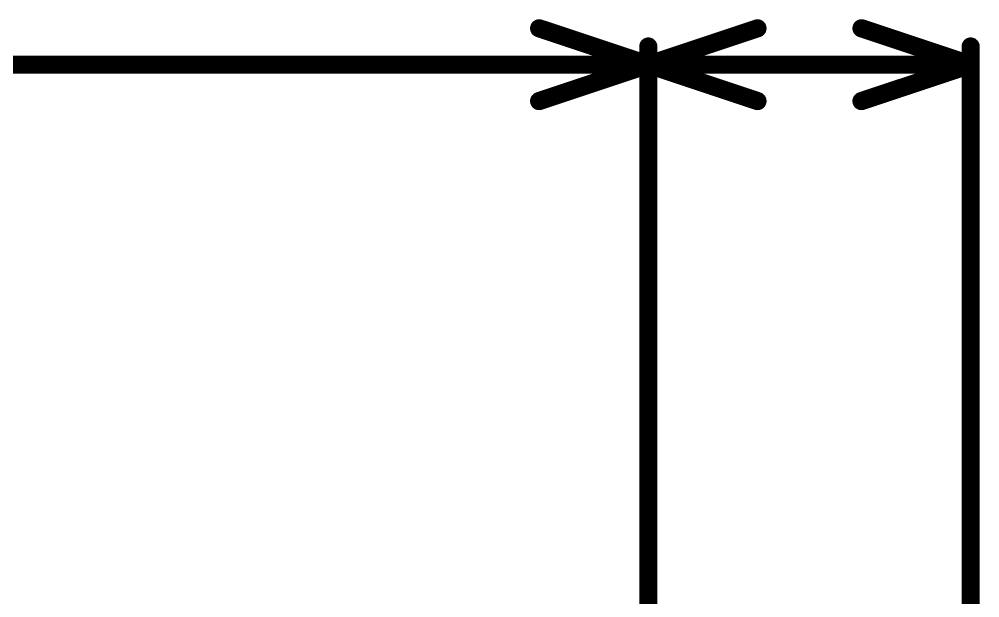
# Model space of a CAD drawing. Header units: millimetres. Extents: x 80 to 220, y 44 to 120.
# Drawn here: x 141.53 to 154.94, y 110.27 to 118.35 of the extents above; entities that cross this region are included whole.
import ezdxf

# ---------------------------------------------------------------- set-up
doc = ezdxf.new("R2010")
doc.units = ezdxf.units.MM
doc.layers.add('TopOverlay', color=2, linetype='Continuous')

msp = doc.modelspace()

# ---------------------------------------------------------------- linework, layer by layer
at = {"layer": 'TopOverlay', "const_width": 0.254}
for points in [[(148.789, 118.218), (150.313, 117.71)], [(150.313, 117.71), (151.837, 118.218)], [(153.289, 118.218), (154.813, 117.71)], [(150.313, 109.049), (150.313, 117.964)], [(150.313, 109.049), (150.313, 117.964)], [(154.813, 105.824), (154.813, 117.964)], [(124.33, 117.71), (150.313, 117.71)], [(148.789, 117.202), (150.313, 117.71)], [(150.313, 117.71), (152.563, 117.71)], [(150.313, 117.71), (151.837, 117.202)], [(152.563, 117.71), (154.813, 117.71)], [(153.289, 117.202), (154.813, 117.71)]]:
    msp.add_lwpolyline(points, dxfattribs=at)
at = {"layer": 'TopOverlay', "const_width": 0.127}
for points in [[(148.725, 118.218, 1), (148.852, 118.218, 1)], [(151.773, 118.218, 1), (151.9, 118.218, 1)], [(153.225, 118.218, 1), (153.352, 118.218, 1)], [(150.249, 117.964, 1), (150.376, 117.964, 1)], [(150.249, 117.964, 1), (150.376, 117.964, 1)], [(154.749, 117.964, 1), (154.876, 117.964, 1)], [(150.249, 117.71, 1), (150.376, 117.71, 1)], [(150.249, 117.71, 1), (150.376, 117.71, 1)], [(150.249, 117.71, 1), (150.376, 117.71, 1)], [(150.249, 117.71, 1), (150.376, 117.71, 1)], [(150.249, 117.71, 1), (150.376, 117.71, 1)], [(150.249, 117.71, 1), (150.376, 117.71, 1)], [(152.499, 117.71, 1), (152.626, 117.71, 1)], [(152.499, 117.71, 1), (152.626, 117.71, 1)], [(154.749, 117.71, 1), (154.876, 117.71, 1)], [(154.749, 117.71, 1), (154.876, 117.71, 1)], [(154.749, 117.71, 1), (154.876, 117.71, 1)], [(148.725, 117.202, 1), (148.852, 117.202, 1)], [(151.773, 117.202, 1), (151.9, 117.202, 1)], [(153.225, 117.202, 1), (153.352, 117.202, 1)]]:
    msp.add_lwpolyline(points, format="xyb", close=True, dxfattribs=at)

doc.saveas('drawing.dxf')
